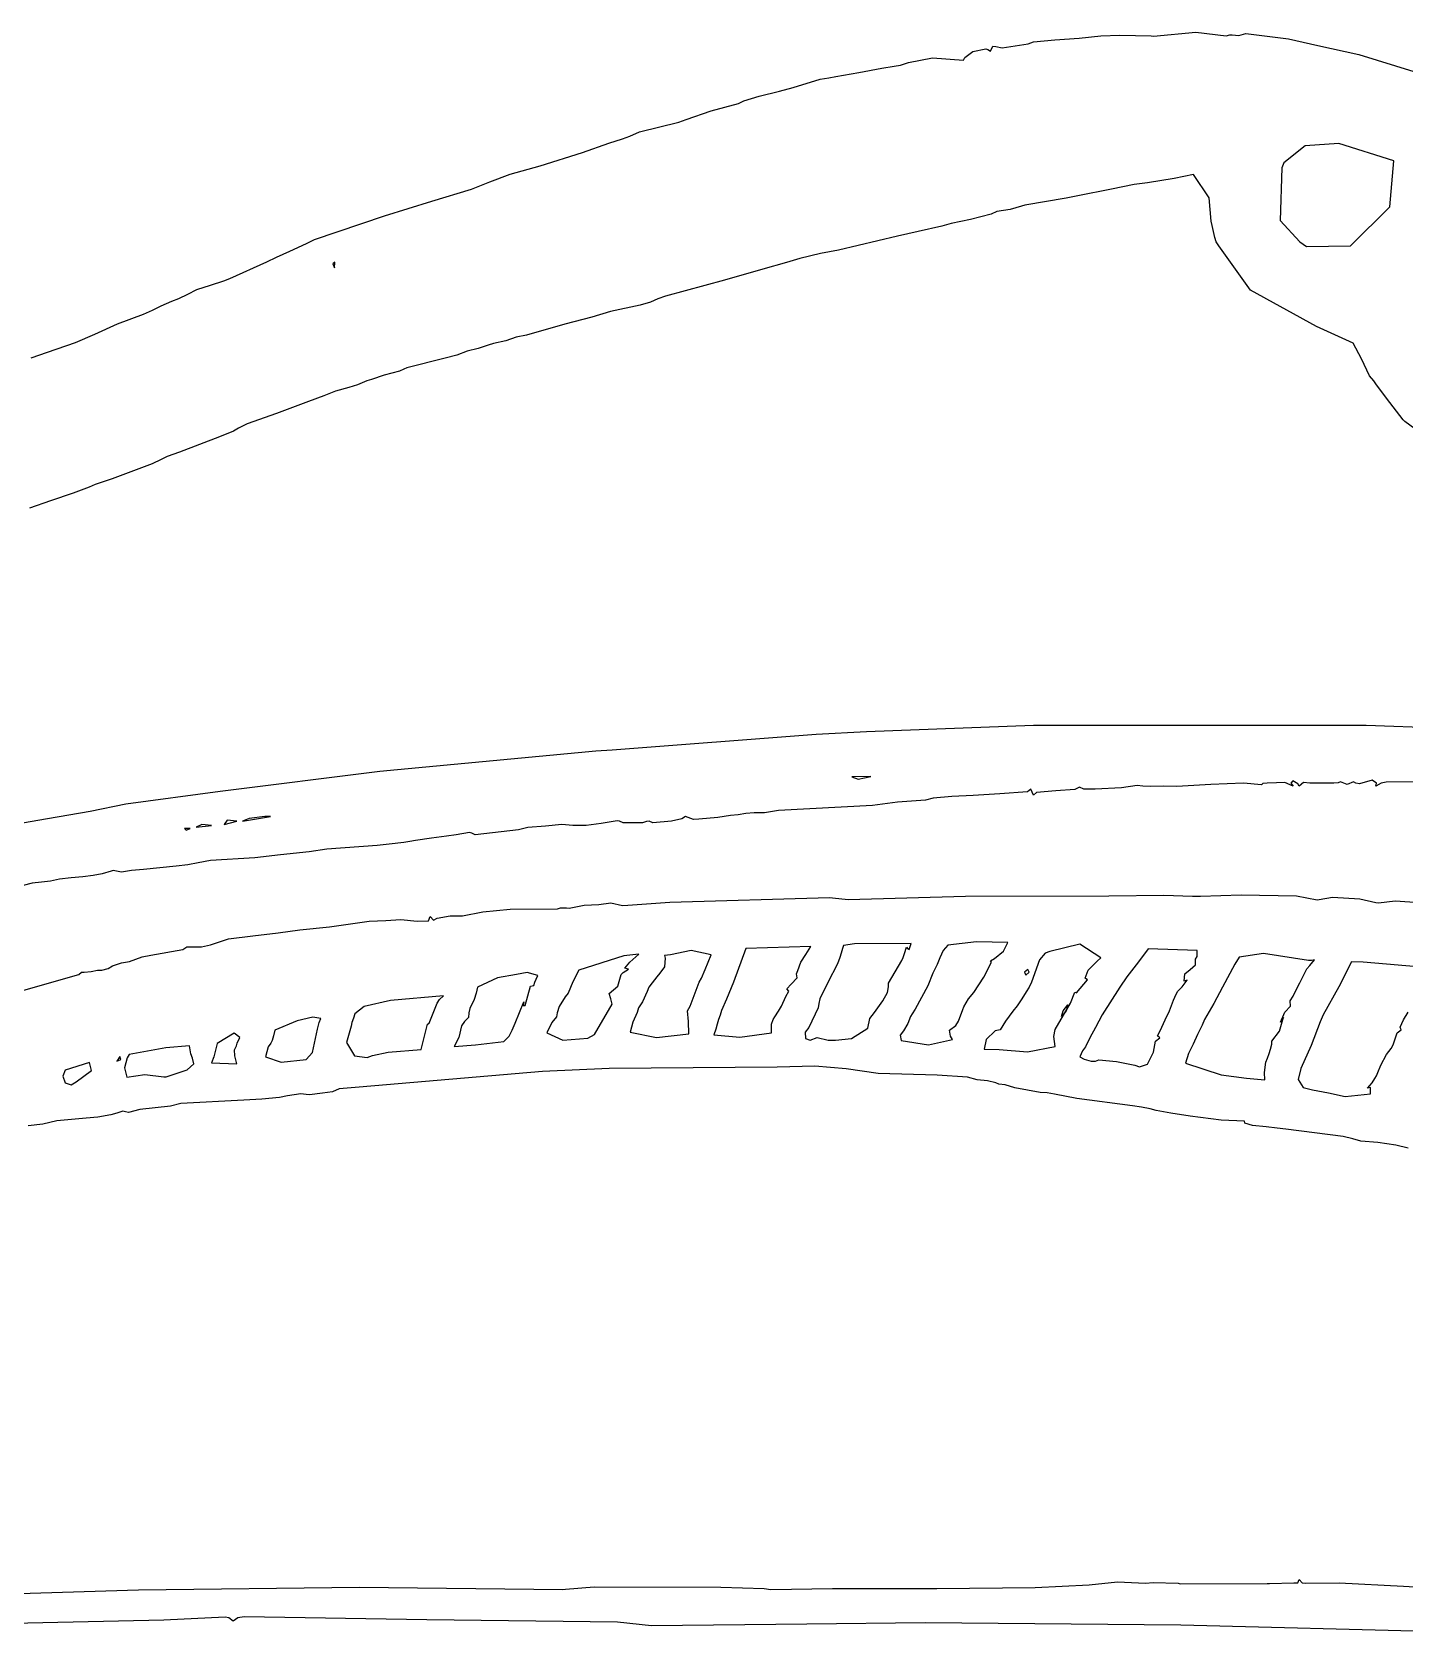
# Model space of a CAD drawing. Extents: x 0 to 208, y 1 to 205.
# Drawn here: x 187.82 to 192.63, y 199.25 to 204.85 of the extents above; entities that cross this region are included whole.
import ezdxf

# ---------------------------------------------------------------- set-up
doc = ezdxf.new("R2010")
doc.units = 0

msp = doc.modelspace()

# ---------------------------------------------------------------- linework, layer by layer
at = {"layer": 'test'}
for p, q in [((191.175478, 204.780529), (191.184368, 204.798506)), ((191.184368, 204.798506), (191.19385, 204.796813)), ((191.216146, 204.792636), (191.307921, 204.806409)), ((191.307921, 204.806409), (191.32604, 204.813464)), ((191.32604, 204.813464), (191.401015, 204.819871)), ((191.401015, 204.819871), (191.486303, 204.826531)), ((191.486303, 204.826531), (191.561275, 204.834377)), ((191.561275, 204.834377), (191.628495, 204.836352)), ((191.628495, 204.836352), (191.73728, 204.834095)), ((191.73728, 204.834095), (191.746226, 204.83353)), ((191.746226, 204.83353), (191.893247, 204.847669)), ((191.893247, 204.847669), (192.000497, 204.834885)), ((192.000497, 204.834885), (192.013, 204.837707)), ((192.013, 204.837707), (192.021184, 204.838271)), ((192.021184, 204.838271), (192.044072, 204.835054)), ((192.044072, 204.835054), (192.068259, 204.842025)), ((192.068259, 204.842025), (192.21758, 204.823906)), ((192.21758, 204.823906), (192.320992, 204.800595)), ((192.320992, 204.800595), (192.463596, 204.768896)), ((190.889132, 204.741103), (190.972913, 204.756935)), ((190.972913, 204.756935), (191.080877, 204.749174)), ((191.080877, 204.749174), (191.086041, 204.7586)), ((191.086041, 204.7586), (191.114038, 204.779428)), ((191.114038, 204.779428), (191.159588, 204.78877)), ((191.159588, 204.78877), (191.166813, 204.78623)), ((191.166813, 204.78623), (191.175478, 204.780529)), ((191.19385, 204.796813), (191.216146, 204.792636)), ((192.463596, 204.768896), (192.720178, 204.690096)), ((190.580237, 204.682287), (190.610034, 204.686972)), ((190.610034, 204.686972), (190.635152, 204.692447)), ((190.635152, 204.692447), (190.715368, 204.706615)), ((190.715368, 204.706615), (190.796188, 204.721093)), ((190.796188, 204.721093), (190.838711, 204.727838)), ((190.838711, 204.727838), (190.860696, 204.731789)), ((190.860696, 204.731789), (190.889132, 204.741103)), ((190.366107, 204.623467), (190.437845, 204.640315)), ((190.437845, 204.640315), (190.485177, 204.653862)), ((190.485177, 204.653862), (190.580237, 204.682287)), ((190.198865, 204.571481), (190.294522, 204.598264)), ((190.294522, 204.598264), (190.312612, 204.607352)), ((190.312612, 204.607352), (190.366107, 204.623467)), ((189.947961, 204.498047), (190.08511, 204.532947)), ((190.08511, 204.532947), (190.110962, 204.542091)), ((190.110962, 204.542091), (190.198865, 204.571481)), ((189.840336, 204.459101), (189.88885, 204.474228)), ((189.88885, 204.474228), (189.913742, 204.483372)), ((189.913742, 204.483372), (189.947961, 204.498047)), ((189.600289, 204.379909), (189.749014, 204.426834)), ((189.749014, 204.426834), (189.840336, 204.459101)), ((192.275716, 204.449192), (192.201712, 204.390095)), ((192.394441, 204.457235), (192.275716, 204.449192)), ((192.586358, 204.397054), (192.394441, 204.457235)), ((189.496228, 204.350129), (189.600289, 204.379909)), ((192.194713, 204.372145), (192.188645, 204.188788)), ((192.201712, 204.390095), (192.194713, 204.372145)), ((192.571767, 204.235792), (192.586358, 204.397054)), ((189.221609, 204.256533), (189.360623, 204.298426)), ((189.360623, 204.298426), (189.425249, 204.324277)), ((189.425249, 204.324277), (189.496228, 204.350129)), ((191.598321, 204.29867), (191.48119, 204.274371)), ((191.677676, 204.313938), (191.598321, 204.29867)), ((191.724212, 204.320571), (191.677676, 204.313938)), ((191.818251, 204.334992), (191.724212, 204.320571)), ((191.885471, 204.349131), (191.818251, 204.334992)), ((191.940117, 204.268374), (191.885471, 204.349131)), ((189.138876, 204.230964), (189.221609, 204.256533)), ((191.295197, 204.242677), (191.284699, 204.238218)), ((191.439827, 204.266102), (191.295197, 204.242677)), ((191.48119, 204.274371), (191.439827, 204.266102)), ((191.94754, 204.185903), (191.940117, 204.268374)), ((188.811808, 204.122613), (189.056145, 204.204943)), ((189.056145, 204.204943), (189.138876, 204.230964)), ((191.105369, 204.192301), (191.03815, 204.177541)), ((191.178411, 204.210645), (191.105369, 204.192301)), ((191.198223, 204.220071), (191.178411, 204.210645)), ((191.245061, 204.227268), (191.198223, 204.220071)), ((191.284699, 204.238218), (191.245061, 204.227268)), ((191.950672, 204.171425), (191.94754, 204.185903)), ((192.188645, 204.188788), (192.257555, 204.113681)), ((192.435045, 204.099733), (192.571767, 204.235792)), ((190.850788, 204.133627), (190.64355, 204.084828)), ((190.923178, 204.149713), (190.850788, 204.133627)), ((191.005496, 204.168171), (190.923178, 204.149713)), ((191.03815, 204.177541), (191.005496, 204.168171)), ((191.955724, 204.150399), (191.950672, 204.171425)), ((191.960494, 204.128668), (191.955724, 204.150399)), ((191.964388, 204.113485), (191.960494, 204.128668)), ((188.678687, 204.060044), (188.725025, 204.081183)), ((188.725025, 204.081183), (188.783169, 204.108389)), ((188.783169, 204.108389), (188.811808, 204.122613)), ((190.581504, 204.072608), (190.509114, 204.05511)), ((190.64355, 204.084828), (190.581504, 204.072608)), ((191.974097, 204.099769), (191.964388, 204.113485)), ((192.085338, 203.944524), (191.974097, 204.099769)), ((192.257555, 204.113681), (192.28129, 204.098158)), ((192.28129, 204.098158), (192.435047, 204.099852)), ((192.435047, 204.099852), (192.435045, 204.099733)), ((188.51495, 203.985597), (188.64508, 204.044494)), ((188.64508, 204.044494), (188.678687, 204.060044)), ((188.882315, 204.043227), (188.876078, 204.03699)), ((188.876078, 204.03699), (188.881525, 204.023415)), ((188.881525, 204.023415), (188.882372, 204.043227)), ((188.882372, 204.043227), (188.882315, 204.043227)), ((190.379847, 204.017941), (190.245408, 203.979624)), ((190.462578, 204.041817), (190.379847, 204.017941)), ((190.509114, 204.05511), (190.462578, 204.041817)), ((188.399552, 203.94682), (188.447409, 203.962257)), ((188.447409, 203.962257), (188.494263, 203.977779)), ((188.494263, 203.977779), (188.51495, 203.985597)), ((190.245408, 203.979624), (190.038584, 203.923445)), ((188.275265, 203.889896), (188.312072, 203.906236)), ((188.312072, 203.906236), (188.336766, 203.915775)), ((188.336766, 203.915775), (188.368443, 203.931298)), ((188.368443, 203.931298), (188.399552, 203.94682)), ((189.98643, 203.903294), (189.950681, 203.892993)), ((190.012281, 203.914668), (189.98643, 203.903294)), ((190.038584, 203.923445), (190.012281, 203.914668)), ((192.315719, 203.817403), (192.085338, 203.944524)), ((188.122645, 203.826768), (188.213131, 203.860403)), ((188.213131, 203.860403), (188.244359, 203.874881)), ((188.244359, 203.874881), (188.275265, 203.889896)), ((189.781345, 203.85097), (189.71881, 203.834263)), ((189.847238, 203.870669), (189.781345, 203.85097)), ((189.950681, 203.892993), (189.847238, 203.870669)), ((187.975488, 203.762086), (188.042708, 203.791287)), ((188.042708, 203.791287), (188.122645, 203.826768)), ((189.686461, 203.825457), (189.552538, 203.787476)), ((189.71881, 203.834263), (189.686461, 203.825457)), ((192.44413, 203.759905), (192.315719, 203.817403)), ((187.877244, 203.727717), (187.975488, 203.762086)), ((189.383361, 203.741191), (189.34519, 203.731483)), ((189.418438, 203.752085), (189.383361, 203.741191)), ((189.437149, 203.758915), (189.418438, 203.752085)), ((189.480154, 203.767777), (189.437149, 203.758915)), ((189.516346, 203.780787), (189.480154, 203.767777)), ((189.552538, 203.787476), (189.516346, 203.780787)), ((192.473232, 203.705013), (192.44413, 203.759905)), ((187.820368, 203.707933), (187.877244, 203.727717)), ((189.268149, 203.707381), (189.133947, 203.673822)), ((189.309514, 203.717569), (189.268149, 203.707381)), ((189.34519, 203.731483), (189.309514, 203.717569)), ((192.501655, 203.645552), (192.473232, 203.705013)), ((188.994256, 203.627566), (188.96228, 203.614415)), ((189.011274, 203.632674), (188.994256, 203.627566)), ((189.055159, 203.647604), (189.011274, 203.632674)), ((189.108745, 203.661856), (189.055159, 203.647604)), ((189.123364, 203.668291), (189.108745, 203.661856)), ((189.133947, 203.673822), (189.123364, 203.668291)), ((192.5165, 203.627461), (192.501655, 203.645552)), ((192.525644, 203.613999), (192.5165, 203.627461)), ((188.844173, 203.575722), (188.790384, 203.555713)), ((188.884931, 203.591131), (188.844173, 203.575722)), ((188.931199, 203.604311), (188.884931, 203.591131)), ((188.96228, 203.614415), (188.931199, 203.604311)), ((192.572185, 203.552661), (192.525644, 203.613999)), ((188.678706, 203.513865), (188.575512, 203.47717)), ((188.790384, 203.555713), (188.678706, 203.513865)), ((192.618718, 203.492009), (192.572185, 203.552661)), ((188.546212, 203.462607), (188.528206, 203.451629)), ((188.575512, 203.47717), (188.546212, 203.462607)), ((192.625011, 203.485518), (192.618718, 203.492009)), ((192.676717, 203.447017), (192.625011, 203.485518)), ((188.409128, 203.405316), (188.33923, 203.37811)), ((188.479249, 203.432184), (188.409128, 203.405316)), ((188.528206, 203.451629), (188.479249, 203.432184)), ((188.275284, 203.353275), (188.243435, 203.337865)), ((188.296451, 203.363491), (188.275284, 203.353275)), ((188.33923, 203.37811), (188.296451, 203.363491)), ((188.243435, 203.337865), (188.103611, 203.284839)), ((187.96799, 203.234744), (187.887576, 203.208667)), ((188.02289, 203.25656), (187.96799, 203.234744)), ((188.044762, 203.265478), (188.02289, 203.25656)), ((188.103611, 203.284839), (188.044762, 203.265478)), ((187.887576, 203.208667), (187.815186, 203.182787)), ((189.852303, 202.337728), (190.565856, 202.391951)), ((190.565856, 202.391951), (190.741655, 202.401914)), ((190.741655, 202.401914), (191.325942, 202.423362)), ((191.325942, 202.423362), (192.489342, 202.423354)), ((192.489342, 202.423354), (192.793964, 202.412601)), ((189.795427, 202.333579), (189.852303, 202.337728)), ((189.040511, 202.262346), (189.795427, 202.333579)), ((188.482078, 202.193208), (189.040511, 202.262346)), ((190.757419, 202.244273), (190.690202, 202.242579)), ((190.690202, 202.242579), (190.713458, 202.235383)), ((190.713458, 202.235383), (190.757408, 202.244329)), ((190.757408, 202.244329), (190.757419, 202.244273)), ((192.204972, 202.223361), (192.175403, 202.222232)), ((192.233725, 202.210604), (192.204972, 202.223361)), ((192.233273, 202.228525), (192.226246, 202.220482)), ((192.25063, 202.218648), (192.233273, 202.228525)), ((192.270103, 202.223389), (192.255653, 202.210463)), ((192.292427, 202.221413), (192.270103, 202.223389)), ((192.399474, 202.226098), (192.391713, 202.22226)), ((192.422588, 202.215769), (192.399474, 202.226098)), ((192.445702, 202.226098), (192.422588, 202.215769)), ((192.453463, 202.221442), (192.445702, 202.226098)), ((192.509972, 202.23115), (192.466022, 202.218902)), ((192.526002, 202.220962), (192.509972, 202.23115)), ((192.559502, 202.224602), (192.541609, 202.221131)), ((192.722643, 202.225449), (192.559502, 202.224602)), ((188.151159, 202.148955), (188.482078, 202.193208)), ((190.975475, 202.16846), (190.948522, 202.161066)), ((191.040366, 202.174217), (190.975475, 202.16846)), ((191.115031, 202.178168), (191.040366, 202.174217)), ((191.208232, 202.183474), (191.115031, 202.178168)), ((191.305672, 202.190925), (191.208232, 202.183474)), ((191.316622, 202.199928), (191.305672, 202.190925)), ((191.321194, 202.189598), (191.316622, 202.199928)), ((191.325766, 202.179241), (191.321194, 202.189598)), ((191.336716, 202.188328), (191.325766, 202.179241)), ((191.403936, 202.194537), (191.336716, 202.188328)), ((191.471155, 202.199222), (191.403936, 202.194537)), ((191.486677, 202.206786), (191.471155, 202.199222)), ((191.5022, 202.199561), (191.486677, 202.206786)), ((191.541205, 202.199485), (191.5022, 202.199561)), ((191.634277, 202.205101), (191.541205, 202.199485)), ((191.688342, 202.212467), (191.634277, 202.205101)), ((191.708408, 202.210491), (191.688342, 202.212467)), ((191.734034, 202.208798), (191.708408, 202.210491)), ((191.781422, 202.210209), (191.734034, 202.208798)), ((191.827596, 202.209645), (191.781422, 202.210209)), ((191.946299, 202.215656), (191.827596, 202.209645)), ((192.060638, 202.221329), (191.946299, 202.215656)), ((192.123692, 202.214753), (192.060638, 202.221329)), ((192.128207, 202.219974), (192.123692, 202.214753)), ((192.143447, 202.220538), (192.128207, 202.219974)), ((192.175403, 202.222232), (192.143447, 202.220538)), ((192.226246, 202.220482), (192.233725, 202.210604)), ((192.255653, 202.210463), (192.25063, 202.218648)), ((192.319182, 202.220849), (192.292427, 202.221413)), ((192.344243, 202.221413), (192.319182, 202.220849)), ((192.360527, 202.220849), (192.344243, 202.221413)), ((192.376049, 202.220849), (192.360527, 202.220849)), ((192.391713, 202.22226), (192.376049, 202.220849)), ((192.466022, 202.218902), (192.453463, 202.221442)), ((192.541609, 202.221131), (192.522785, 202.210774)), ((192.522785, 202.210774), (192.526002, 202.220962)), ((187.877113, 202.097055), (188.027063, 202.122906)), ((188.027063, 202.122906), (188.151159, 202.148955)), ((190.319768, 202.114375), (190.293324, 202.11017)), ((190.349184, 202.117197), (190.319768, 202.114375)), ((190.385309, 202.117039), (190.349184, 202.117197)), ((190.434427, 202.124913), (190.385309, 202.117039)), ((190.762767, 202.142919), (190.434427, 202.124913)), ((190.850665, 202.154631), (190.762767, 202.142919)), ((190.948522, 202.161066), (190.850665, 202.154631)), ((187.670287, 202.061131), (187.877113, 202.097055)), ((188.376109, 202.061988), (188.356297, 202.062835)), ((188.356297, 202.062835), (188.362534, 202.056598)), ((188.362534, 202.056598), (188.376109, 202.062017)), ((188.376109, 202.062017), (188.376109, 202.061988)), ((188.417689, 202.076269), (188.398159, 202.067181)), ((188.398159, 202.067181), (188.451307, 202.072459)), ((188.451296, 202.072459), (188.417689, 202.076269)), ((188.451307, 202.072459), (188.451296, 202.072459)), ((188.506606, 202.091227), (188.495487, 202.076438)), ((188.495487, 202.076438), (188.539595, 202.087445)), ((188.539606, 202.087417), (188.506606, 202.091227)), ((188.539595, 202.087445), (188.539606, 202.087417)), ((188.55921, 202.087699), (188.657832, 202.104209)), ((188.582549, 202.097097), (188.55921, 202.087699)), ((188.637453, 202.103785), (188.582549, 202.097097)), ((188.657829, 202.10435), (188.637453, 202.103785)), ((188.657832, 202.104209), (188.657829, 202.10435)), ((189.524388, 202.058128), (189.372826, 202.039981)), ((189.557997, 202.066002), (189.524388, 202.058128)), ((189.619559, 202.070376), (189.557997, 202.066002)), ((189.676519, 202.076218), (189.619559, 202.070376)), ((189.715206, 202.072662), (189.676519, 202.076218)), ((189.762044, 202.07238), (189.715206, 202.072662)), ((189.813815, 202.079464), (189.762044, 202.07238)), ((189.870146, 202.088636), (189.813815, 202.079464)), ((189.878415, 202.08779), (189.870146, 202.088636)), ((189.890974, 202.081919), (189.878415, 202.08779)), ((189.958177, 202.082484), (189.890974, 202.081919)), ((189.972768, 202.087282), (189.958177, 202.082484)), ((189.981827, 202.087846), (189.972768, 202.087282)), ((189.994922, 202.082399), (189.981827, 202.087846)), ((190.05956, 202.088185), (189.994922, 202.082399)), ((190.095752, 202.096115), (190.05956, 202.088185)), ((190.108678, 202.104187), (190.095752, 202.096115)), ((190.137117, 202.093575), (190.108678, 202.104187)), ((190.155208, 202.094422), (190.137117, 202.093575)), ((190.222509, 202.1008), (190.155208, 202.094422)), ((190.265949, 202.107348), (190.222509, 202.1008)), ((190.293324, 202.11017), (190.265949, 202.107348)), ((189.030493, 202.003179), (188.854793, 201.989492)), ((189.072175, 202.00761), (189.030493, 202.003179)), ((189.123669, 202.013904), (189.072175, 202.00761)), ((189.144356, 202.016444), (189.123669, 202.013904)), ((189.165043, 202.020113), (189.144356, 202.016444)), ((189.221222, 202.028608), (189.165043, 202.020113)), ((189.272631, 202.035748), (189.221222, 202.028608)), ((189.306873, 202.039671), (189.272631, 202.035748)), ((189.35355, 202.04794), (189.306873, 202.039671)), ((189.361367, 202.046529), (189.35355, 202.04794)), ((189.372826, 202.039981), (189.361367, 202.046529)), ((188.448049, 201.950573), (188.404042, 201.942558)), ((188.602427, 201.960169), (188.448049, 201.950573)), ((188.692705, 201.970159), (188.602427, 201.960169)), ((188.792535, 201.980489), (188.692705, 201.970159)), ((188.854793, 201.989492), (188.792535, 201.980489)), ((187.960652, 201.889895), (187.919084, 201.884674)), ((188.001752, 201.893536), (187.960652, 201.889895)), ((188.037828, 201.897515), (188.001752, 201.893536)), ((188.06885, 201.903809), (188.037828, 201.897515)), ((188.100033, 201.913546), (188.06885, 201.903809)), ((188.107794, 201.915239), (188.100033, 201.913546)), ((188.136248, 201.909792), (188.107794, 201.915239)), ((188.171669, 201.915098), (188.136248, 201.909792)), ((188.213636, 201.918485), (188.171669, 201.915098)), ((188.270512, 201.925145), (188.213636, 201.918485)), ((188.327391, 201.93014), (188.270512, 201.925145)), ((188.3687, 201.935023), (188.327391, 201.93014)), ((188.404042, 201.942558), (188.3687, 201.935023)), ((187.824232, 201.871184), (187.793007, 201.863028)), ((187.856379, 201.874543), (187.824232, 201.871184)), ((187.888434, 201.878042), (187.856379, 201.874543)), ((187.919084, 201.884674), (187.888434, 201.878042)), ((189.399609, 201.770355), (189.495974, 201.779725)), ((189.495974, 201.779725), (189.661593, 201.781136)), ((189.661593, 201.781136), (189.67195, 201.785341)), ((189.67195, 201.785341), (189.692298, 201.785341)), ((189.692298, 201.785341), (189.702656, 201.783647)), ((189.702656, 201.783647), (189.754526, 201.794005)), ((189.754526, 201.794005), (189.806234, 201.797138)), ((189.806234, 201.797138), (189.847532, 201.802302)), ((189.847532, 201.802302), (189.8889, 201.792622)), ((189.8889, 201.792622), (189.907047, 201.793751)), ((189.907047, 201.793751), (190.054409, 201.804362)), ((190.054409, 201.804362), (190.612449, 201.821126)), ((190.612449, 201.821126), (190.623173, 201.819433)), ((190.623173, 201.819433), (190.677467, 201.813902)), ((190.677467, 201.813902), (191.088543, 201.826178)), ((191.088543, 201.826178), (191.590097, 201.826743)), ((191.590097, 201.826743), (191.78141, 201.829678)), ((191.78141, 201.829678), (191.881873, 201.825332)), ((191.881873, 201.825332), (191.909926, 201.825213)), ((191.909926, 201.825213), (192.052488, 201.830293)), ((192.052488, 201.830293), (192.246166, 201.82637)), ((192.246166, 201.82637), (192.317955, 201.813134)), ((192.317955, 201.813134), (192.325038, 201.814545)), ((192.325038, 201.814545), (192.372175, 201.822617)), ((192.372175, 201.822617), (192.467482, 201.816831)), ((192.467482, 201.816831), (192.523757, 201.803595)), ((192.523757, 201.803595), (192.533183, 201.802184)), ((192.533183, 201.802184), (192.59066, 201.809042)), ((192.59066, 201.809042), (192.743156, 201.799418)), ((188.863568, 201.71879), (189.002647, 201.738602)), ((189.002647, 201.738602), (189.06079, 201.741142)), ((189.06079, 201.741142), (189.113049, 201.743682)), ((189.113049, 201.743682), (189.170665, 201.738009)), ((189.170665, 201.738009), (189.209877, 201.73942)), ((189.209877, 201.73942), (189.215634, 201.754265)), ((189.215634, 201.754265), (189.227092, 201.741932)), ((189.227092, 201.741932), (189.241034, 201.748677)), ((189.241034, 201.748677), (189.286435, 201.756749)), ((189.286435, 201.756749), (189.32867, 201.756554)), ((189.32867, 201.756554), (189.399609, 201.770355)), ((188.447386, 201.655572), (188.510262, 201.675977)), ((188.510262, 201.675977), (188.596258, 201.687237)), ((188.596258, 201.687237), (188.684156, 201.69799)), ((188.684156, 201.69799), (188.760156, 201.707558)), ((188.760156, 201.707558), (188.863568, 201.71879)), ((191.127056, 201.666461), (191.026229, 201.654777)), ((191.236428, 201.663921), (191.127056, 201.666461)), ((191.220905, 201.633219), (191.236428, 201.663921)), ((188.16489, 201.597152), (188.208708, 201.612985)), ((188.208708, 201.612985), (188.239473, 201.619617)), ((188.239473, 201.619617), (188.351253, 201.639655)), ((188.351253, 201.639655), (188.364884, 201.648601)), ((188.364884, 201.648601), (188.416184, 201.648037)), ((188.416184, 201.648037), (188.447386, 201.655572)), ((189.893894, 201.616477), (189.736044, 201.567189)), ((189.945599, 201.622657), (189.893894, 201.616477)), ((189.914575, 201.595084), (189.945599, 201.622657)), ((190.037708, 201.60899), (190.035168, 201.578233)), ((190.056138, 201.620533), (190.035451, 201.618275)), ((190.035451, 201.618275), (190.037708, 201.60899)), ((190.129191, 201.635744), (190.056138, 201.620533)), ((190.198998, 201.620787), (190.129191, 201.635744)), ((190.177606, 201.56879), (190.198998, 201.620787)), ((190.319989, 201.643223), (190.277349, 201.52539)), ((190.546856, 201.649206), (190.319989, 201.643223)), ((190.511946, 201.594568), (190.529867, 201.621464)), ((190.529867, 201.621464), (190.546856, 201.649206)), ((190.648526, 201.611349), (190.640342, 201.5888)), ((190.653776, 201.62673), (190.648526, 201.611349)), ((190.658517, 201.642958), (190.653776, 201.62673)), ((190.661057, 201.653287), (190.658517, 201.642958)), ((190.700447, 201.658649), (190.661057, 201.653287)), ((190.89881, 201.659778), (190.700447, 201.658649)), ((190.865733, 201.601104), (190.870164, 201.611152)), ((190.870164, 201.611152), (190.875244, 201.62563)), ((190.875244, 201.62563), (190.882328, 201.647897)), ((190.882328, 201.647897), (190.886674, 201.64118)), ((190.886674, 201.64118), (190.891416, 201.63864)), ((190.891416, 201.63864), (190.89881, 201.659778)), ((190.998401, 201.610384), (190.988891, 201.586282)), ((191.009888, 201.635248), (190.998401, 201.610384)), ((191.026229, 201.654777), (191.009888, 201.635248)), ((191.175276, 201.599408), (191.18981, 201.607536)), ((191.18981, 201.607536), (191.220905, 201.633219)), ((191.367069, 201.626761), (191.347596, 201.602942)), ((191.383156, 201.631672), (191.367069, 201.626761)), ((191.488385, 201.657918), (191.383156, 201.631672)), ((191.562051, 201.610525), (191.488385, 201.657918)), ((191.548222, 201.598248), (191.562051, 201.610525)), ((191.726813, 201.641733), (191.693728, 201.595536)), ((191.898057, 201.635496), (191.726813, 201.641733)), ((191.892243, 201.605778), (191.898057, 201.614527)), ((191.898057, 201.614527), (191.898057, 201.635496)), ((192.045567, 201.611891), (192.029903, 201.587846)), ((192.130146, 201.625466), (192.045567, 201.611891)), ((192.287973, 201.600715), (192.130146, 201.625466)), ((187.761725, 201.487413), (187.986774, 201.552152)), ((187.986774, 201.552152), (187.996624, 201.559687)), ((187.996624, 201.559687), (188.005457, 201.559532)), ((188.005457, 201.559532), (188.030406, 201.562072)), ((188.030406, 201.562072), (188.052701, 201.566983)), ((188.052701, 201.566983), (188.067603, 201.567265)), ((188.067603, 201.567265), (188.089531, 201.57274)), ((188.089531, 201.57274), (188.105336, 201.582279)), ((188.105336, 201.582279), (188.13649, 201.592213)), ((188.13649, 201.592213), (188.16489, 201.597152)), ((189.517915, 201.551413), (189.451827, 201.539955)), ((189.555747, 201.558864), (189.517915, 201.551413)), ((189.592139, 201.548111), (189.555747, 201.558864)), ((189.736044, 201.567189), (189.71451, 201.525824)), ((189.872693, 201.510717), (189.884321, 201.551509)), ((189.884321, 201.551509), (189.89132, 201.55927)), ((189.89132, 201.55927), (189.90941, 201.57039)), ((189.896484, 201.574426), (189.914575, 201.595084)), ((189.90941, 201.57039), (189.896484, 201.574426)), ((190.019646, 201.556163), (190.009232, 201.543068)), ((190.035168, 201.578233), (190.019646, 201.556163)), ((190.16468, 201.538429), (190.177606, 201.56879)), ((190.49727, 201.5537), (190.501447, 201.56623)), ((190.499528, 201.539955), (190.49727, 201.5537)), ((190.501447, 201.56623), (190.511946, 201.594568)), ((190.640342, 201.5888), (190.607116, 201.523333)), ((190.81952, 201.520996), (190.865733, 201.601104)), ((190.974525, 201.556541), (190.956435, 201.511739)), ((190.988891, 201.586282), (190.974525, 201.556541)), ((191.152529, 201.542473), (191.179735, 201.594667)), ((191.179735, 201.594667), (191.175276, 201.599408)), ((191.306081, 201.5697), (191.29513, 201.55937)), ((191.29513, 201.55937), (191.299702, 201.549041)), ((191.299702, 201.549041), (191.310653, 201.55937)), ((191.310653, 201.55937), (191.306081, 201.5697)), ((191.310653, 201.55937), (191.310653, 201.55937)), ((191.347596, 201.602942), (191.318965, 201.525201)), ((191.507085, 201.538784), (191.517104, 201.567223)), ((191.517104, 201.567223), (191.548222, 201.598248)), ((191.693728, 201.595536), (191.652653, 201.54383)), ((191.85355, 201.528308), (191.855244, 201.553962)), ((191.855244, 201.553962), (191.874124, 201.569682)), ((191.874124, 201.569682), (191.89309, 201.585571)), ((191.89309, 201.585571), (191.892243, 201.605778)), ((192.029903, 201.587846), (191.987223, 201.507635)), ((192.257013, 201.523002), (192.28151, 201.571166)), ((192.28151, 201.571166), (192.293053, 201.583782)), ((192.298161, 201.600715), (192.287973, 201.600715)), ((192.293053, 201.583782), (192.308349, 201.602973)), ((192.308349, 201.602973), (192.298161, 201.600715)), ((192.437791, 201.595646), (192.393671, 201.508121)), ((192.479128, 201.595082), (192.437791, 201.595646)), ((192.709938, 201.575016), (192.479128, 201.595082)), ((189.381664, 201.507026), (189.376894, 201.487072)), ((189.451827, 201.539955), (189.381664, 201.507026)), ((189.547689, 201.442831), (189.567332, 201.511027)), ((189.567332, 201.511027), (189.578423, 201.513003)), ((189.578423, 201.513003), (189.581838, 201.524433)), ((189.581838, 201.524433), (189.586156, 201.535299)), ((189.586156, 201.535299), (189.592139, 201.548111)), ((189.71451, 201.525824), (189.698536, 201.487044)), ((189.842103, 201.484865), (189.872693, 201.510717)), ((189.980784, 201.507734), (189.975253, 201.492297)), ((189.992242, 201.522127), (189.980784, 201.507734)), ((190.009232, 201.543068), (189.992242, 201.522127)), ((190.125449, 201.441466), (190.15675, 201.525503)), ((190.15675, 201.525503), (190.16468, 201.538429)), ((190.277349, 201.52539), (190.251836, 201.465706)), ((190.463883, 201.501968), (190.478926, 201.518027)), ((190.470544, 201.493304), (190.463883, 201.501968)), ((190.478926, 201.518027), (190.499528, 201.539955)), ((190.607116, 201.523333), (190.579063, 201.466456)), ((190.815851, 201.488822), (190.818391, 201.50807)), ((190.818391, 201.50807), (190.81952, 201.520996)), ((190.956435, 201.511739), (190.912485, 201.430312)), ((191.11696, 201.488885), (191.152529, 201.542473)), ((191.311091, 201.507026), (191.300959, 201.491052)), ((191.318965, 201.525201), (191.311091, 201.507026)), ((191.476865, 201.487084), (191.514761, 201.533619)), ((191.514761, 201.533619), (191.507085, 201.538784)), ((191.62841, 201.507635), (191.566412, 201.411268)), ((191.652653, 201.54383), (191.62841, 201.507635)), ((191.830267, 201.492833), (191.845789, 201.508863)), ((191.845789, 201.508863), (191.863738, 201.531412)), ((191.863738, 201.531412), (191.85355, 201.528308)), ((191.987223, 201.507635), (191.956912, 201.450759)), ((192.234266, 201.476142), (192.252469, 201.514394)), ((192.252469, 201.514394), (192.257013, 201.523002)), ((192.393671, 201.508121), (192.339349, 201.410396)), ((188.984603, 201.439902), (188.952017, 201.414756)), ((189.076917, 201.461153), (188.984603, 201.439902)), ((189.263062, 201.476816), (189.076917, 201.461153)), ((189.212395, 201.380999), (189.24071, 201.451614)), ((189.24071, 201.451614), (189.248867, 201.464314)), ((189.248867, 201.464314), (189.263062, 201.476816)), ((189.369867, 201.463817), (189.355276, 201.432793)), ((189.376894, 201.487072), (189.369867, 201.463817)), ((189.513811, 201.381033), (189.543117, 201.456039)), ((189.543117, 201.456039), (189.541424, 201.443114)), ((189.541424, 201.443114), (189.547689, 201.442831)), ((189.666589, 201.440226), (189.66069, 201.417253)), ((189.688461, 201.473836), (189.666589, 201.440226)), ((189.698536, 201.487044), (189.688461, 201.473836)), ((189.790499, 201.342228), (189.852122, 201.448346)), ((189.847352, 201.466352), (189.842103, 201.484865)), ((189.852122, 201.448346), (189.847352, 201.466352)), ((189.958884, 201.456102), (189.944999, 201.43533)), ((189.975253, 201.492297), (189.958884, 201.456102)), ((190.115825, 201.42473), (190.125449, 201.441466)), ((190.251836, 201.465706), (190.234846, 201.425472)), ((190.433911, 201.423545), (190.444382, 201.441522)), ((190.444382, 201.441522), (190.459988, 201.474988)), ((190.459988, 201.474988), (190.470544, 201.493304)), ((190.574773, 201.450934), (190.573362, 201.435327)), ((190.579063, 201.466456), (190.574773, 201.450934)), ((190.770308, 201.419458), (190.798748, 201.459209)), ((190.798748, 201.459209), (190.815851, 201.488822)), ((191.078917, 201.42959), (191.08219, 201.439185)), ((191.08219, 201.439185), (191.098446, 201.466279)), ((191.098446, 201.466279), (191.11696, 201.488885)), ((191.269265, 201.441973), (191.253771, 201.423968)), ((191.284787, 201.466386), (191.269265, 201.441973)), ((191.300959, 201.491052), (191.284787, 201.466386)), ((191.401918, 201.359785), (191.454936, 201.451095)), ((191.429547, 201.425012), (191.445775, 201.445699)), ((191.445775, 201.445699), (191.439877, 201.425012)), ((191.454936, 201.451095), (191.471107, 201.490386)), ((191.471107, 201.490386), (191.476865, 201.487084)), ((191.801198, 201.424284), (191.815337, 201.46255)), ((191.815337, 201.46255), (191.820756, 201.472513)), ((191.820756, 201.472513), (191.830267, 201.492833)), ((191.956912, 201.450759), (191.924691, 201.39388)), ((192.204774, 201.420008), (192.224445, 201.441401)), ((192.223316, 201.460225), (192.234266, 201.476142)), ((192.224445, 201.441401), (192.223316, 201.460225)), ((188.751141, 201.389963), (188.672402, 201.357265)), ((188.805881, 201.402719), (188.751141, 201.389963)), ((188.833059, 201.398288), (188.805881, 201.402719)), ((188.822391, 201.360922), (188.82781, 201.383754)), ((188.82781, 201.383754), (188.833059, 201.398288)), ((188.942478, 201.383711), (188.939233, 201.370532)), ((188.947643, 201.399234), (188.942478, 201.383711)), ((188.952017, 201.414756), (188.947643, 201.399234)), ((189.335746, 201.387468), (189.32601, 201.372115)), ((189.34997, 201.401466), (189.335746, 201.387468)), ((189.351099, 201.41727), (189.34997, 201.401466)), ((189.355276, 201.432793), (189.351099, 201.41727)), ((189.641499, 201.384262), (189.624058, 201.34794)), ((189.657332, 201.403961), (189.641499, 201.384262)), ((189.66069, 201.417253), (189.657332, 201.403961)), ((189.924368, 201.385351), (189.914914, 201.35002)), ((189.939806, 201.418961), (189.924368, 201.385351)), ((189.944999, 201.43533), (189.939806, 201.418961)), ((190.119296, 201.387589), (190.115825, 201.42473)), ((190.120707, 201.344852), (190.119296, 201.387589)), ((190.224827, 201.393948), (190.219662, 201.378426)), ((190.229992, 201.40947), (190.224827, 201.393948)), ((190.234846, 201.425472), (190.229992, 201.40947)), ((190.409527, 201.378417), (190.415623, 201.393939)), ((190.415623, 201.393939), (190.421691, 201.403648)), ((190.421691, 201.403648), (190.433911, 201.423545)), ((190.573362, 201.435327), (190.540077, 201.36699)), ((190.746263, 201.363773), (190.753883, 201.397416)), ((190.753883, 201.397416), (190.770308, 201.419458)), ((190.896454, 201.405138), (190.886718, 201.38002)), ((190.901534, 201.414649), (190.896454, 201.405138)), ((190.912485, 201.430312), (190.901534, 201.414649)), ((191.054307, 201.373301), (191.063874, 201.388823)), ((191.063874, 201.388823), (191.078917, 201.42959)), ((191.228569, 201.388532), (191.209829, 201.358687)), ((191.253771, 201.423968), (191.228569, 201.388532)), ((191.439877, 201.425012), (191.423649, 201.404325)), ((191.423649, 201.404325), (191.429547, 201.425012)), ((191.429547, 201.425012), (191.429547, 201.425012)), ((191.566412, 201.411268), (191.543157, 201.366803)), ((191.769279, 201.355244), (191.787002, 201.392728)), ((191.787002, 201.392728), (191.801198, 201.424284)), ((191.924691, 201.39388), (191.915547, 201.374463)), ((192.186401, 201.354123), (192.20023, 201.402335)), ((192.189449, 201.385515), (192.204774, 201.420008)), ((192.194868, 201.393897), (192.189449, 201.385515)), ((192.20023, 201.402335), (192.194868, 201.393897)), ((192.329161, 201.38652), (192.296621, 201.303273)), ((192.339349, 201.410396), (192.329161, 201.38652)), ((192.608242, 201.368017), (192.620547, 201.393417)), ((192.620547, 201.393417), (192.636916, 201.420539)), ((188.530919, 201.346867), (188.470622, 201.310562)), ((188.550223, 201.330922), (188.530919, 201.346867)), ((188.541474, 201.311251), (188.550223, 201.330922)), ((188.667801, 201.33686), (188.663681, 201.321027)), ((188.672402, 201.357265), (188.667801, 201.33686)), ((188.804188, 201.278457), (188.822391, 201.360922)), ((188.939233, 201.370532), (188.923118, 201.314262)), ((189.184342, 201.289266), (189.207061, 201.378459)), ((189.207061, 201.378459), (189.212395, 201.380999)), ((189.316104, 201.331258), (189.300412, 201.299787)), ((189.32601, 201.372115), (189.316104, 201.331258)), ((189.473397, 201.317449), (189.492137, 201.336696)), ((189.492137, 201.336696), (189.502297, 201.356903)), ((189.502297, 201.356903), (189.513811, 201.381033)), ((189.624058, 201.34794), (189.679952, 201.322427)), ((189.679952, 201.322427), (189.767034, 201.329369)), ((189.767034, 201.329369), (189.767046, 201.329358)), ((189.767046, 201.329358), (189.790499, 201.342228)), ((189.914914, 201.35002), (190.007087, 201.33193)), ((190.007087, 201.33193), (190.120817, 201.344855)), ((190.120817, 201.344855), (190.120707, 201.344852)), ((190.215655, 201.361041), (190.208063, 201.341229)), ((190.208063, 201.341229), (190.298701, 201.332057)), ((190.219662, 201.378426), (190.215655, 201.361041)), ((190.298701, 201.332057), (190.409547, 201.34741)), ((190.409527, 201.347392), (190.409527, 201.378417)), ((190.409547, 201.34741), (190.409527, 201.347392)), ((190.540077, 201.36699), (190.527151, 201.350057)), ((190.527151, 201.350057), (190.52828, 201.328523)), ((190.52828, 201.328523), (190.5451, 201.321665)), ((190.545397, 201.321597), (190.570035, 201.331927)), ((190.570035, 201.331927), (190.607472, 201.321569)), ((190.633521, 201.321727), (190.689898, 201.327682)), ((190.689898, 201.327682), (190.746263, 201.363773)), ((190.871111, 201.354197), (190.859399, 201.340057)), ((190.859399, 201.340057), (190.862785, 201.321092)), ((190.886718, 201.38002), (190.871111, 201.354197)), ((191.032519, 201.356932), (191.054307, 201.373301)), ((191.03568, 201.336527), (191.032519, 201.356932)), ((191.042397, 201.324222), (191.03568, 201.336527)), ((191.191795, 201.355018), (191.160133, 201.324216)), ((191.209829, 201.358687), (191.191795, 201.355018)), ((191.397007, 201.335034), (191.401918, 201.359785)), ((191.40141, 201.300476), (191.397007, 201.335034)), ((191.522837, 201.329835), (191.507992, 201.299172)), ((191.543157, 201.366803), (191.522837, 201.329835)), ((191.75243, 201.318555), (191.768263, 201.330662)), ((191.759204, 201.336758), (191.769279, 201.355244)), ((191.768263, 201.330662), (191.759204, 201.336758)), ((191.900025, 201.342174), (191.884503, 201.30844)), ((191.915547, 201.374463), (191.900025, 201.342174)), ((192.159816, 201.318659), (192.186401, 201.354123)), ((192.584112, 201.305598), (192.598026, 201.347387)), ((192.598026, 201.347387), (192.612334, 201.358337)), ((192.612334, 201.358337), (192.608242, 201.368017)), ((188.163692, 201.271447), (188.156354, 201.259819)), ((188.290983, 201.295097), (188.163692, 201.271447)), ((188.374433, 201.302068), (188.290983, 201.295097)), ((188.379259, 201.274607), (188.374433, 201.302068)), ((188.38496, 201.259537), (188.379259, 201.274607)), ((188.470622, 201.310562), (188.458994, 201.26386)), ((188.531455, 201.287968), (188.538595, 201.301797)), ((188.532302, 201.266858), (188.531455, 201.287968)), ((188.538595, 201.301797), (188.541474, 201.311251)), ((188.649457, 201.298478), (188.640256, 201.264227)), ((188.658234, 201.311403), (188.649457, 201.298478)), ((188.663681, 201.321027), (188.658234, 201.311403)), ((188.78257, 201.254609), (188.804188, 201.278457)), ((188.923118, 201.314262), (188.950888, 201.267044)), ((189.01405, 201.268579), (189.068953, 201.280037)), ((189.068953, 201.280037), (189.184342, 201.289266)), ((189.300412, 201.299787), (189.374882, 201.306109)), ((189.374882, 201.306109), (189.473555, 201.317454)), ((189.473555, 201.317454), (189.473397, 201.317449)), ((190.5451, 201.321665), (190.545397, 201.321597)), ((190.607472, 201.321569), (190.633521, 201.321727)), ((190.862785, 201.321092), (190.958789, 201.30605)), ((190.958789, 201.30605), (191.042369, 201.324197)), ((191.042369, 201.324197), (191.042397, 201.324222)), ((191.160133, 201.324216), (191.152993, 201.290609)), ((191.152993, 201.290609), (191.205977, 201.289763)), ((191.205977, 201.289763), (191.3055, 201.281691)), ((191.3055, 201.281691), (191.40145, 201.300431)), ((191.40145, 201.300431), (191.40141, 201.300476)), ((191.497945, 201.284355), (191.488039, 201.263809)), ((191.507992, 201.299172), (191.497945, 201.284355)), ((191.724942, 201.238748), (191.74577, 201.279775)), ((191.74577, 201.279775), (191.75243, 201.318555)), ((191.867711, 201.275307), (191.857663, 201.241833)), ((191.884503, 201.30844), (191.867711, 201.275307)), ((192.144632, 201.259449), (192.149797, 201.274971)), ((192.149797, 201.274971), (192.154961, 201.290494)), ((192.154961, 201.290494), (192.159251, 201.308274)), ((192.159251, 201.308274), (192.159816, 201.318659)), ((192.296621, 201.303273), (192.261501, 201.223356)), ((192.54096, 201.234775), (192.561055, 201.271986)), ((192.561055, 201.271986), (192.576436, 201.292672)), ((192.576436, 201.292672), (192.584112, 201.305598)), ((187.939385, 201.217429), (187.930862, 201.196319)), ((188.024091, 201.244607), (187.939385, 201.217429)), ((187.97755, 201.176874), (188.031767, 201.215547)), ((188.031767, 201.215547), (188.024091, 201.244607)), ((188.130558, 201.264628), (188.120341, 201.24857)), ((188.120341, 201.24857), (188.134622, 201.254891)), ((188.134622, 201.254891), (188.130558, 201.264628)), ((188.134622, 201.254891), (188.134622, 201.254891)), ((188.156354, 201.259819), (188.146589, 201.225385)), ((188.146589, 201.225385), (188.154971, 201.192563)), ((188.293069, 201.193723), (188.366305, 201.218022)), ((188.366305, 201.218022), (188.389222, 201.23885)), ((188.389222, 201.23885), (188.38496, 201.259537)), ((188.458994, 201.26386), (188.451233, 201.242327)), ((188.451233, 201.242327), (188.539414, 201.239335)), ((188.539442, 201.239313), (188.532302, 201.266858)), ((188.539414, 201.239335), (188.539442, 201.239313)), ((188.640256, 201.264227), (188.695355, 201.245544)), ((188.695355, 201.245544), (188.782581, 201.254632)), ((188.782581, 201.254632), (188.78257, 201.254609)), ((188.950888, 201.267044), (188.996165, 201.261258)), ((188.996165, 201.261258), (189.014058, 201.268624)), ((189.014058, 201.268624), (189.01405, 201.268579)), ((189.841841, 201.222514), (189.609157, 201.212015)), ((190.429269, 201.227199), (189.841841, 201.222514)), ((190.560748, 201.231319), (190.429269, 201.227199)), ((190.671356, 201.221357), (190.560748, 201.231319)), ((190.782901, 201.206088), (190.671356, 201.221357)), ((191.488039, 201.263809), (191.503363, 201.25523)), ((191.503363, 201.25523), (191.528143, 201.248739)), ((191.528143, 201.248739), (191.543213, 201.248465)), ((191.543213, 201.248465), (191.5547, 201.253573)), ((191.5547, 201.253573), (191.61652, 201.24759)), ((191.61652, 201.24759), (191.679998, 201.23441)), ((191.679998, 201.23441), (191.696592, 201.229443)), ((191.696592, 201.229443), (191.724829, 201.238756)), ((191.724829, 201.238756), (191.724942, 201.238748)), ((191.857663, 201.241833), (191.982735, 201.201156)), ((192.133738, 201.209386), (192.139157, 201.244745)), ((192.139157, 201.244745), (192.144632, 201.259449)), ((192.261501, 201.223356), (192.251567, 201.184576)), ((192.529841, 201.209346), (192.54096, 201.234775)), ((187.930862, 201.196319), (187.939356, 201.173064)), ((187.939356, 201.173064), (187.960072, 201.166403)), ((187.960052, 201.166375), (187.97755, 201.176874)), ((187.960072, 201.166403), (187.960052, 201.166375)), ((188.154971, 201.192563), (188.218133, 201.201707)), ((188.218133, 201.201707), (188.218122, 201.201596)), ((188.218122, 201.201596), (188.284743, 201.194287)), ((188.284743, 201.194287), (188.293069, 201.193723)), ((189.609157, 201.212015), (188.967999, 201.158029)), ((190.989722, 201.200105), (190.782901, 201.206088)), ((191.095722, 201.192485), (190.989722, 201.200105)), ((191.129332, 201.18399), (191.095722, 201.192485)), ((191.165501, 201.180265), (191.129332, 201.18399)), ((191.194827, 201.17256), (191.165501, 201.180265)), ((191.204874, 201.16796), (191.194827, 201.17256)), ((191.226887, 201.166267), (191.204874, 201.16796)), ((191.26083, 201.155994), (191.226887, 201.166267)), ((191.982735, 201.201156), (192.070639, 201.18871)), ((192.070639, 201.18871), (192.135353, 201.183517)), ((192.135432, 201.183534), (192.133738, 201.209386)), ((192.135353, 201.183517), (192.135432, 201.183534)), ((192.251567, 201.184576), (192.26946, 201.156136)), ((192.494761, 201.153805), (192.510057, 201.172996)), ((192.510057, 201.172996), (192.519794, 201.18818)), ((192.519794, 201.18818), (192.525636, 201.197437)), ((192.525636, 201.197437), (192.529841, 201.209346)), ((188.564684, 201.11276), (188.34417, 201.100201)), ((188.62673, 201.116345), (188.564684, 201.11276)), ((188.68878, 201.12165), (188.62673, 201.116345)), ((188.716607, 201.128029), (188.68878, 201.12165)), ((188.763148, 201.134971), (188.716607, 201.128029)), ((188.781859, 201.132149), (188.763148, 201.134971)), ((188.79343, 201.13102), (188.781859, 201.132149)), ((188.839966, 201.136919), (188.79343, 201.13102)), ((188.874939, 201.141829), (188.839966, 201.136919)), ((188.898194, 201.152356), (188.874939, 201.141829)), ((188.967999, 201.158029), (188.898194, 201.152356)), ((191.349544, 201.139428), (191.26083, 201.155994)), ((191.374182, 201.137734), (191.349544, 201.139428)), ((191.399412, 201.133586), (191.374182, 201.137734)), ((191.4782, 201.117668), (191.399412, 201.133586)), ((191.672287, 201.092155), (191.4782, 201.117668)), ((192.26946, 201.156136), (192.302178, 201.148686)), ((192.302178, 201.148686), (192.35795, 201.138074)), ((192.35795, 201.138074), (192.416322, 201.124866)), ((192.416322, 201.124866), (192.504621, 201.1348)), ((192.504949, 201.156063), (192.494761, 201.153805)), ((192.504621, 201.1348), (192.504667, 201.134699)), ((192.504667, 201.134699), (192.504949, 201.156063)), ((188.012751, 201.049147), (187.910561, 201.040116)), ((188.053744, 201.052901), (188.012751, 201.049147)), ((188.099294, 201.061339), (188.053744, 201.052901)), ((188.119981, 201.066843), (188.099294, 201.061339)), ((188.140837, 201.073898), (188.119981, 201.066843)), ((188.151026, 201.071923), (188.140837, 201.073898)), ((188.161214, 201.068593), (188.151026, 201.071923)), ((188.200155, 201.079656), (188.161214, 201.068593)), ((188.307975, 201.091227), (188.200155, 201.079656)), ((188.34417, 201.100201), (188.307975, 201.091227)), ((191.703312, 201.087442), (191.672287, 201.092155)), ((191.734334, 201.082306), (191.703312, 201.087442)), ((191.755021, 201.076238), (191.734334, 201.082306)), ((191.806727, 201.066755), (191.755021, 201.076238)), ((191.873946, 201.056482), (191.806727, 201.066755)), ((191.982528, 201.042851), (191.873946, 201.056482)), ((187.861443, 201.02863), (187.810084, 201.022619)), ((187.910561, 201.040116), (187.861443, 201.02863)), ((192.064271, 201.039013), (191.982528, 201.042851)), ((192.065682, 201.03159), (192.064271, 201.039013)), ((192.092126, 201.024281), (192.065682, 201.03159)), ((192.13963, 201.018749), (192.092126, 201.024281)), ((192.178165, 201.014177), (192.13963, 201.018749)), ((192.209175, 201.011355), (192.178165, 201.014177)), ((192.409031, 200.985673), (192.209175, 201.011355)), ((192.442641, 200.977347), (192.409031, 200.985673)), ((192.471078, 200.968965), (192.442641, 200.977347)), ((192.530539, 200.963914), (192.471078, 200.968965)), ((192.593627, 200.954713), (192.530539, 200.963914)), ((192.636087, 200.944723), (192.593627, 200.954713)), ((191.521088, 199.417062), (191.619352, 199.427419)), ((191.619352, 199.427419), (191.717597, 199.423214)), ((191.717597, 199.423214), (191.744097, 199.425754)), ((191.744097, 199.425754), (191.831484, 199.422904)), ((192.151756, 199.422621), (192.236569, 199.424315)), ((192.236569, 199.424315), (192.250793, 199.424315)), ((192.250793, 199.424315), (192.254716, 199.435688)), ((192.254716, 199.435688), (192.265666, 199.424089)), ((192.265666, 199.424089), (192.278592, 199.42296)), ((192.278592, 199.42296), (192.394935, 199.424371)), ((192.394935, 199.424371), (192.619857, 199.41328)), ((187.573303, 199.381248), (188.196367, 199.399677)), ((188.196367, 199.399677), (188.969379, 199.409696)), ((188.969379, 199.409696), (189.680499, 199.401229)), ((189.680499, 199.401229), (189.688853, 199.402076)), ((189.688853, 199.402076), (189.789524, 199.410345)), ((189.789524, 199.410345), (190.233146, 199.409216)), ((190.233146, 199.409216), (190.384318, 199.404249)), ((190.384318, 199.404249), (190.407573, 199.401116)), ((190.407573, 199.401116), (190.623515, 199.405011)), ((190.623515, 199.405011), (190.988513, 199.405011)), ((190.988513, 199.405011), (191.332358, 199.408539)), ((191.332358, 199.408539), (191.521088, 199.417062)), ((191.831484, 199.422904), (191.839246, 199.420646)), ((191.839246, 199.420646), (192.143459, 199.422621)), ((192.143459, 199.422621), (192.151756, 199.422621)), ((192.619857, 199.41328), (192.741362, 199.405293)), ((188.284277, 199.293366), (186.950247, 199.264216)), ((188.498859, 199.304176), (188.284277, 199.293366)), ((188.511785, 199.301636), (188.498859, 199.304176)), ((188.527279, 199.290685), (188.511785, 199.301636)), ((188.542801, 199.30172), (188.527279, 199.290685)), ((188.566056, 199.305361), (188.542801, 199.30172)), ((189.204631, 199.294721), (188.566056, 199.305361)), ((189.871649, 199.286452), (189.204631, 199.294721)), ((189.990575, 199.274514), (189.871649, 199.286452)), ((190.533491, 199.279622), (189.990575, 199.274514)), ((190.947141, 199.28411), (190.533491, 199.279622)), ((191.841666, 199.276348), (190.947141, 199.28411)), ((192.886136, 199.249029), (191.841666, 199.276348))]:
    msp.add_line(p, q, dxfattribs=at)

doc.saveas('drawing.dxf')
